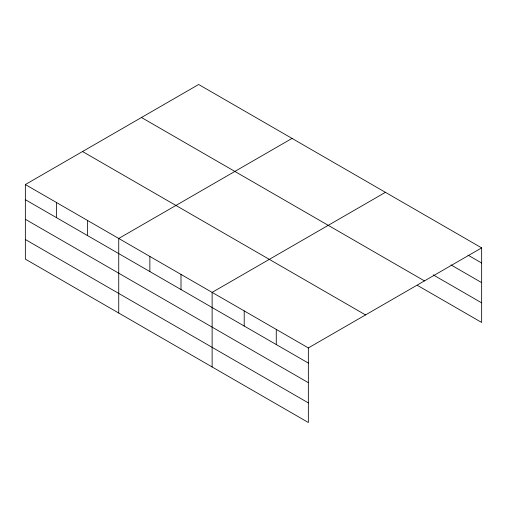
<?xml version="1.0" encoding="UTF-8"?>
<svg xmlns="http://www.w3.org/2000/svg" width="507" height="507" viewBox="0 0 507 507"><rect width="100%" height="100%" fill="white"/><g stroke="black" fill="none" stroke-linecap="round" stroke-linejoin="round"><path stroke-width="0.76" d="M25.35 184.548L308.345 347.935L308.345 422.508L25.35 259.121L25.35 184.548L198.655 84.492L481.65 247.879L481.65 322.452L417.502 285.416M292.045 138.411L118.739 238.467L118.739 313.041M385.434 192.324L212.129 292.381L212.129 366.954M308.345 347.935L481.65 247.879M467.999 255.129L481.65 263.013M450.945 264.895L481.65 282.627M433.2 274.864L481.65 302.837M141.466 117.51L424.46 280.897M82.54 151.53L365.534 314.917M25.35 199.682L308.345 363.069M25.35 219.297L308.345 382.684M25.35 239.507L308.345 402.894M276.271 329.417L276.271 344.551M244.203 310.899L244.203 326.033M180.999 274.414L180.999 289.541M149.869 256.441L149.869 271.568M87.61 220.494L87.61 235.622M56.48 202.521L56.48 217.655"/></g></svg>
